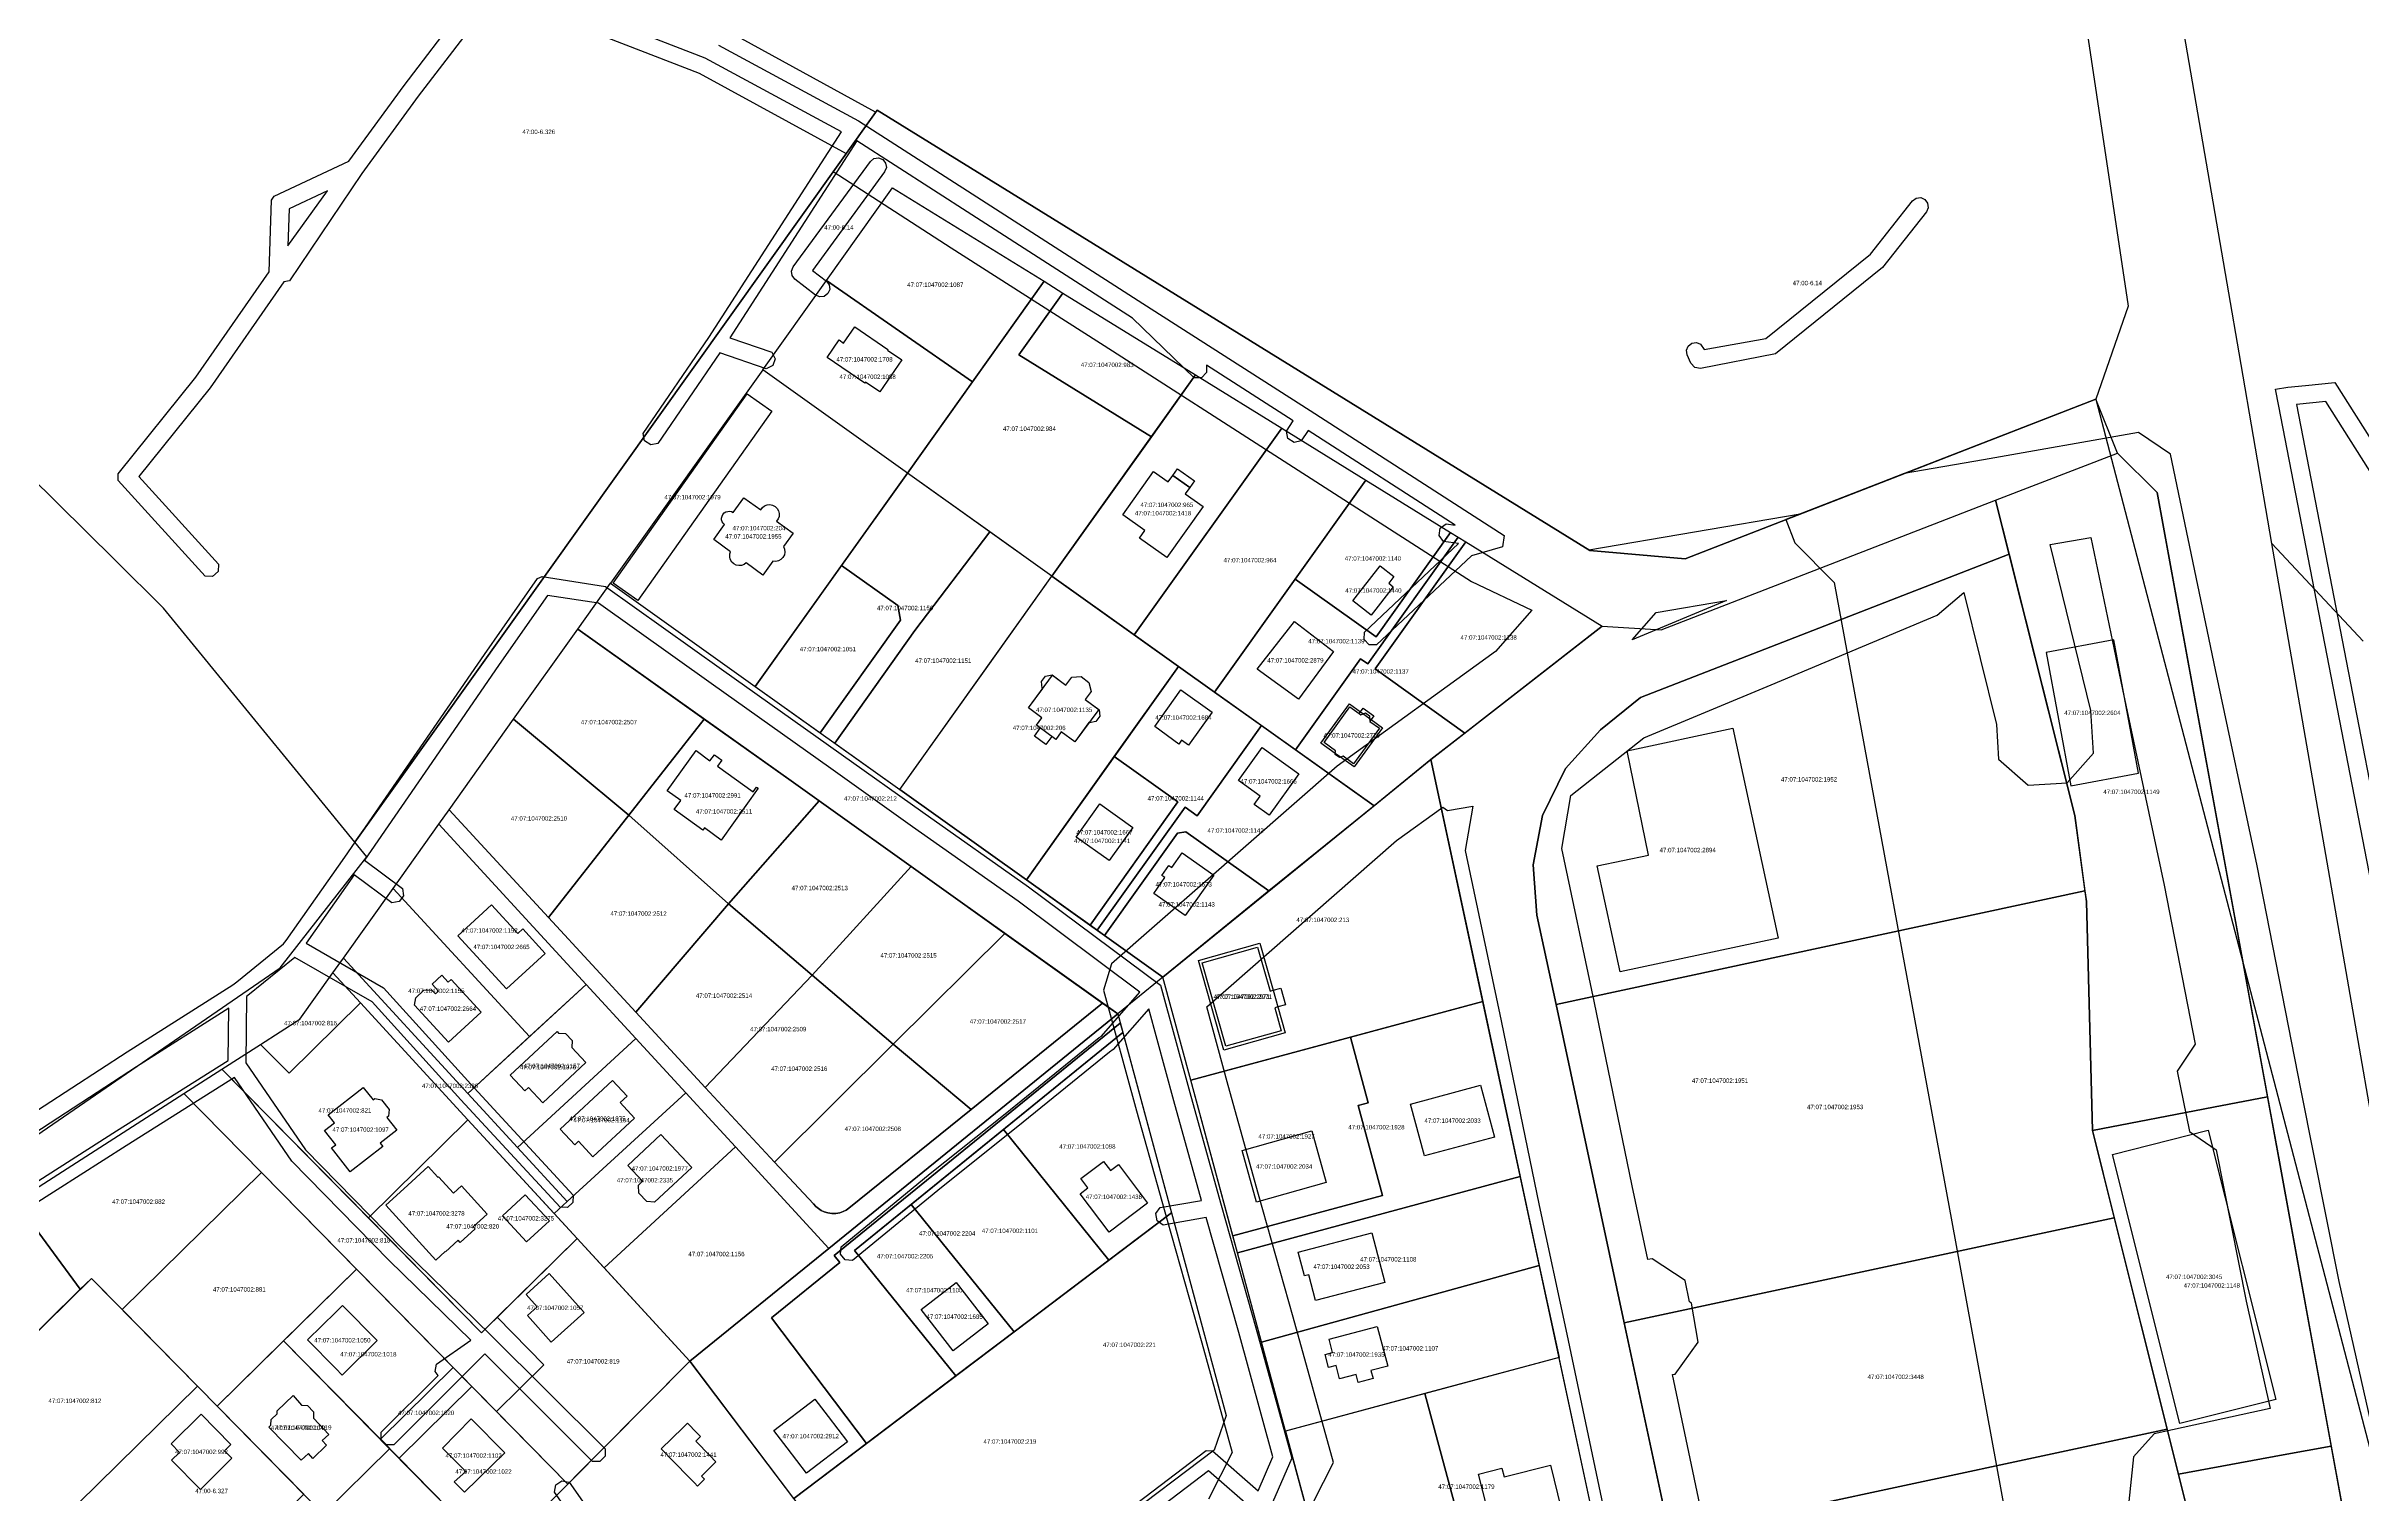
# Model space of a CAD drawing. Extents: x 896 to 2274771, y 652 to 548028.
# Drawn here: x 2233672 to 2234193, y 434228 to 434554 of the extents above; entities that cross this region are included whole.
import ezdxf
from ezdxf.enums import TextEntityAlignment as Align

# ---------------------------------------------------------------- set-up
doc = ezdxf.new("R2010")
doc.units = 0
doc.header["$MEASUREMENT"] = 0
for name, color, linetype in [('B', 254, 'CONTINUOUS'), ('D', 1, 'CONTINUOUS'), ('INHABITED', 14, 'CONTINUOUS'), ('LABELS', 254, 'CONTINUOUS'), ('P', 94, 'CONTINUOUS'), ('Z', 30, 'CONTINUOUS')]:
    doc.layers.add(name, color=color, linetype=linetype)

msp = doc.modelspace()

# ---------------------------------------------------------------- linework, layer by layer
at = {"layer": 'B', "linetype": 'Continuous'}
msp.add_lwpolyline([(2233405.75, 434122.89), (2233433.86, 434153.63), (2233478.82, 434183.42), (2233650.57, 434295.41), (2233724.47, 434346.19), (2233743.99, 434371.16), (2233741.32, 434374.42), (2233751.12, 434388.16), (2233858.9, 434539.29), (2234019.4, 434440.11), (2234040.9, 434438.26), (2234133.4, 434474.25), (2234195.57, 434236.2)], dxfattribs=at)
at = {"layer": 'D', "linetype": 'Continuous'}
for points in [[(2233853.88, 434490.51), (2233861.34, 434485.39), (2233861.24, 434485.25), (2233864.46, 434483.05), (2233859.53, 434475.88), (2233856.32, 434478.08), (2233856.15, 434477.83), (2233847.69, 434483.63), (2233850.39, 434487.55), (2233851.37, 434486.87)], [(2233829.68, 434475.42), (2233835.18, 434471.53), (2233805, 434428.89), (2233799.5, 434432.79)], [(2233921.17, 434457.94), (2233924.47, 434455.61), (2233925.48, 434457.03), (2233929.32, 434454.31), (2233928.31, 434452.89), (2233932.35, 434450.02), (2233924.18, 434438.56), (2233918.02, 434442.95), (2233919.22, 434444.64), (2233914.27, 434448.17)], [(2233925.48, 434457.03), (2233926.55, 434458.54), (2233930.39, 434455.82), (2233929.32, 434454.31)], [(2233824.49, 434448.59), (2233824.86, 434448.83), (2233825.27, 434448.95), (2233825.7, 434448.97), (2233826.11, 434448.89), (2233826.49, 434448.7), (2233828.9, 434452.03), (2233832.69, 434449.29), (2233833.1, 434449.85), (2233833.57, 434450.2), (2233834.17, 434450.43), (2233834.77, 434450.48), (2233835.38, 434450.36), (2233835.95, 434450.06), (2233836.4, 434449.63), (2233836.73, 434449.04), (2233836.86, 434448.49), (2233836.82, 434447.82), (2233836.64, 434447.29), (2233836.24, 434446.73), (2233839.99, 434444.02), (2233837.82, 434441.02), (2233838.07, 434440.43), (2233838.13, 434439.78), (2233838.02, 434439.2), (2233837.71, 434438.58), (2233837.26, 434438.12), (2233836.7, 434437.81), (2233836.08, 434437.67), (2233835.43, 434437.71), (2233833.2, 434434.62), (2233829.42, 434437.35), (2233828.97, 434437.01), (2233828.38, 434436.78), (2233827.76, 434436.73), (2233827.18, 434436.85), (2233826.61, 434437.14), (2233826.19, 434437.54), (2233825.84, 434438.18), (2233825.71, 434438.72), (2233825.76, 434439.4), (2233825.92, 434439.87), (2233822.11, 434442.62), (2233824.51, 434445.96), (2233824.22, 434446.26), (2233824.02, 434446.59), (2233823.89, 434447.01), (2233823.88, 434447.42), (2233823.98, 434447.89), (2233824.19, 434448.28)], [(2233972.22, 434436.69), (2233975.32, 434434.27), (2233974.15, 434432.77), (2233975.15, 434431.99), (2233970.16, 434425.59), (2233966.06, 434428.78)], [(2233952.95, 434424.16), (2233961.71, 434417.4), (2233953.8, 434406.66), (2233944.53, 434413.41)], [(2234122.22, 434417.19), (2234127.79, 434387.15), (2234142.98, 434389.98), (2234137.41, 434420.01)], [(2233893, 434404.73), (2233896.21, 434409.07), (2233896.12, 434409.13), (2233895.96, 434410.62), (2233896.85, 434411.82), (2233898.32, 434412.11), (2233901.43, 434409.81), (2233902.78, 434411.65), (2233904.88, 434411.73), (2233906.61, 434410.45), (2233907.15, 434408.42), (2233905.8, 434406.59), (2233908.9, 434404.29), (2233909.06, 434402.8), (2233908.18, 434401.6), (2233906.71, 434401.32), (2233906.62, 434401.38), (2233903.41, 434397.03), (2233900.39, 434399.27), (2233899.14, 434397.58), (2233894.77, 434400.81), (2233896.02, 434402.49)], [(2233894.32, 434398.34), (2233895.66, 434400.15), (2233894.77, 434400.81), (2233896.02, 434402.49), (2233893, 434404.73), (2233898.4, 434412.05), (2233901.43, 434409.81), (2233902.78, 434411.65), (2233904.88, 434411.73), (2233906.61, 434410.45), (2233907.15, 434408.42), (2233905.8, 434406.59), (2233908.82, 434404.35), (2233903.41, 434397.03), (2233900.39, 434399.27), (2233899.14, 434397.58), (2233898.26, 434398.23), (2233896.92, 434396.42)], [(2233927.35, 434408.73), (2233934.34, 434403.71), (2233929.03, 434396.3), (2233927.5, 434397.4), (2233926.9, 434396.56), (2233921.43, 434400.48)], [(2233965.27, 434405.62), (2233967.76, 434403.82), (2233970.19, 434402.06), (2233972.72, 434400.23), (2233966.33, 434391.39), (2233963.29, 434393.59), (2233962.09, 434394.45), (2233958.88, 434396.78)], [(2233965.38, 434404.92), (2233967.47, 434403.41), (2233967.85, 434403.14), (2233968.39, 434403.36), (2233968.87, 434403.56), (2233969.8, 434402.88), (2233969.83, 434402.32), (2233969.87, 434401.68), (2233969.9, 434401.66), (2233972.02, 434400.12), (2233966.22, 434392.09), (2233963.85, 434393.8), (2233963.03, 434393.49), (2233962.09, 434394.17), (2233962.11, 434395.06), (2233959.57, 434396.89)], [(2233965.38, 434404.92), (2233967.47, 434403.41), (2233967.76, 434403.82), (2233968.35, 434404.63), (2233970.78, 434402.87), (2233970.19, 434402.06), (2233969.9, 434401.66), (2233972.02, 434400.12), (2233966.22, 434392.09), (2233963.85, 434393.8), (2233963.29, 434393.59), (2233963.03, 434393.49), (2233962.09, 434394.17), (2233962.09, 434394.45), (2233962.11, 434395.06), (2233959.57, 434396.89)], [(2234026.28, 434345.23), (2234021.08, 434369.14), (2234032.66, 434371.53), (2234027.81, 434395), (2234051.62, 434400.14), (2234061.84, 434352.86)], [(2233818.13, 434395.07), (2233821.27, 434392.81), (2233822.27, 434394.16), (2233823.95, 434392.92), (2233822.98, 434391.58), (2233831.02, 434385.8), (2233831.77, 434386.84), (2233832.12, 434386.59), (2233823.82, 434374.93), (2233820.04, 434377.65), (2233819.67, 434377.15), (2233813.24, 434381.84), (2233814.7, 434383.85), (2233811.61, 434386)], [(2233945.61, 434395.79), (2233953.9, 434389.87), (2233947.23, 434380.52), (2233943.83, 434382.95), (2233945.17, 434384.83), (2233940.28, 434388.33)], [(2233909.06, 434383.06), (2233916.5, 434377.75), (2233911.17, 434370.3), (2233903.73, 434375.61)], [(2233927.62, 434372.03), (2233934.71, 434367.06), (2233928.3, 434357.91), (2233921.21, 434362.88), (2233923.72, 434366.47), (2233923.03, 434366.95), (2233924.63, 434369.22), (2233925.32, 434368.74)], [(2233764.47, 434353.34), (2233772.1, 434360.34), (2233777.98, 434353.92), (2233779.09, 434354.94), (2233784.16, 434349.41), (2233775.41, 434341.39)], [(2233931.28, 434347.8), (2233945.09, 434351.7), (2233948.08, 434341.1), (2233949.14, 434337.37), (2233950.79, 434331.52), (2233936.98, 434327.62)], [(2233932.15, 434347.32), (2233944.61, 434350.84), (2233947.41, 434340.91), (2233948.08, 434341.1), (2233949.82, 434341.59), (2233950.87, 434337.86), (2233949.14, 434337.37), (2233948.46, 434337.18), (2233949.92, 434332), (2233937.46, 434328.48)], [(2233932.15, 434347.32), (2233944.61, 434350.84), (2233947.41, 434340.91), (2233948.08, 434341.1), (2233949.82, 434341.59), (2233950.87, 434337.86), (2233949.14, 434337.37), (2233948.46, 434337.18), (2233949.92, 434332), (2233937.46, 434328.48)], [(2233756.84, 434341.13), (2233758.56, 434341.22), (2233759.42, 434340.28), (2233760.12, 434340.91), (2233758.69, 434342.46), (2233760.9, 434344.49), (2233762.32, 434342.95), (2233762.98, 434343.56), (2233769.76, 434336.2), (2233762.4, 434329.42), (2233754.76, 434337.72), (2233755, 434339.43)], [(2233786.82, 434331.81), (2233787.19, 434331.41), (2233788.71, 434331.39), (2233790.22, 434329.77), (2233790.13, 434328.25), (2233793.33, 434324.81), (2233783.62, 434315.78), (2233780.41, 434319.23), (2233779.56, 434318.44), (2233776.26, 434321.99)], [(2233734.47, 434309.54), (2233736.68, 434311.27), (2233735.27, 434313.06), (2233743.17, 434319.23), (2233745.39, 434316.4), (2233745.78, 434316.71), (2233747.26, 434316.46), (2233748.99, 434314.25), (2233748.85, 434312.72), (2233748.49, 434312.44), (2233750.71, 434309.61), (2233746.99, 434306.7), (2233747.57, 434305.95), (2233740.26, 434300.22), (2233736.06, 434305.59), (2233736.98, 434306.32)], [(2233799.34, 434320.76), (2233802.6, 434317.24), (2233801.05, 434315.8), (2233804.28, 434312.32), (2233794.9, 434303.62), (2233791.67, 434307.1), (2233790.83, 434306.32), (2233787.56, 434309.84)], [(2233979.07, 434315.45), (2233994.81, 434319.71), (2233997.96, 434308.05), (2233982.22, 434303.79)], [(2233810.22, 434308.6), (2233817.16, 434301.21), (2233808.81, 434293.38), (2233807.02, 434293.54), (2233805.24, 434295.44), (2233805.2, 434297.24), (2233806.1, 434298.08), (2233802.77, 434301.62)], [(2233941.11, 434305.04), (2233956.8, 434309.45), (2233960.06, 434297.82), (2233944.37, 434293.41)], [(2234152.33, 434243.55), (2234137.15, 434304.15), (2234158.71, 434309.59), (2234173.89, 434248.98)], [(2233909.91, 434302.57), (2233911.5, 434300.49), (2233913.26, 434301.83), (2233919.83, 434293.19), (2233911.2, 434286.63), (2233904.63, 434295.27), (2233906.4, 434296.61), (2233904.81, 434298.7)], [(2233757.8, 434301.39), (2233759.99, 434298.98), (2233760.11, 434299.09), (2233763.47, 434295.39), (2233765.3, 434297.05), (2233771.08, 434290.7), (2233767.96, 434287.86), (2233768.4, 434287.37), (2233765.03, 434284.3), (2233764.58, 434284.79), (2233761.71, 434282.17), (2233761.64, 434282.25), (2233759.53, 434280.33), (2233748.27, 434292.72), (2233752.34, 434296.42)], [(2233779.98, 434284.43), (2233774.54, 434290.31), (2233779.68, 434295.07), (2233785.12, 434289.19)], [(2233953.77, 434282.14), (2233970.36, 434286.45), (2233973.24, 434275.32), (2233957.61, 434271.26), (2233956.11, 434277.05), (2233955.15, 434276.8)], [(2233785.52, 434261.88), (2233780.17, 434267.88), (2233782.32, 434269.79), (2233779.85, 434272.58), (2233785.07, 434277.31), (2233792.97, 434268.53)], [(2233868.8, 434269.21), (2233876.71, 434275.33), (2233883.92, 434265.99), (2233876.01, 434259.88)], [(2233730.64, 434262.36), (2233737.1, 434268.71), (2233738.53, 434270.13), (2233746.32, 434262.2), (2233738.42, 434254.44), (2233737, 434255.89)], [(2233960.7, 434262.5), (2233971.55, 434265.37), (2233973.9, 434256.47), (2233970.14, 434255.47), (2233970.62, 434253.64), (2233967.28, 434252.75), (2233966.8, 434254.59), (2233963.05, 434253.6), (2233962.26, 434256.6), (2233960.6, 434256.17), (2233959.84, 434259.06), (2233961.49, 434259.5)], [(2233706.7, 434245.63), (2233713.38, 434238.81), (2233711.96, 434237.42), (2233713.61, 434235.72), (2233706.5, 434228.68), (2233700.02, 434235.26), (2233701.8, 434237.01), (2233699.89, 434238.94)], [(2233721.95, 434242.71), (2233722.38, 434243.2), (2233722.41, 434244.44), (2233723.76, 434245.74), (2233723.77, 434246.42), (2233727.43, 434249.81), (2233729.25, 434247.66), (2233730.59, 434247.58), (2233731.99, 434246.14), (2233731.97, 434244.72), (2233735.43, 434241.09), (2233733.9, 434239.73), (2233734.9, 434238.64), (2233731.82, 434235.67), (2233730.82, 434236.76), (2233729.23, 434235.29)], [(2233843.03, 434232.38), (2233838.69, 434238.05), (2233835.68, 434241.99), (2233844.89, 434249.03), (2233847.9, 434245.1), (2233852.25, 434239.42)], [(2233767.48, 434244.57), (2233775.04, 434236.97), (2233765.99, 434228.06), (2233763.67, 434230.4), (2233766.29, 434232.74), (2233761.04, 434237.98)], [(2233818.47, 434229.46), (2233817.77, 434230.18), (2233816.37, 434231.61), (2233810.29, 434237.83), (2233815.12, 434242.55), (2233816.19, 434243.59), (2233818.29, 434241.45), (2233819.12, 434240.59), (2233818.05, 434239.54), (2233821.2, 434236.32), (2233822.59, 434234.89), (2233819.34, 434231.71), (2233820.04, 434231)], [(2233994.32, 434232.13), (2233999.63, 434233.49), (2234000.13, 434231.52), (2234010.56, 434234.16), (2234012.96, 434224.31), (2234007.01, 434222.8), (2234007.46, 434220.89), (2234003.68, 434219.93), (2234003.21, 434221.83), (2233997.33, 434220.34)]]:
    msp.add_lwpolyline(points, close=True, dxfattribs=at)
at = {"layer": 'INHABITED', "linetype": 'Continuous'}
msp.add_lwpolyline([(2234126.38, 434590.44), (2234140.68, 434495.16), (2234133.4, 434474.25), (2234040.9, 434438.28), (2234019.4, 434440.11), (2233858.89, 434539.29), (2233751.12, 434388.16), (2233741.32, 434374.42), (2233728.58, 434390.01), (2233718.79, 434402), (2233698.21, 434427.18), (2233687.29, 434437.99), (2233661.44, 434463.55), (2233651.59, 434473.3), (2233638.21, 434490.54), (2233622.53, 434510.74), (2233618.95, 434515.35), (2233613.22, 434522.72), (2233598.03, 434541.26), (2233594.68, 434545.35), (2233578.36, 434565.09)], dxfattribs=at)
at = {"layer": 'P', "linetype": 'Continuous'}
for points in [[(2233862.41, 434521.84), (2233896.5, 434500.77), (2233880.39, 434478.15), (2233847.52, 434500.95)], [(2233847.52, 434500.95), (2233880.39, 434478.15), (2233865.74, 434457.59), (2233833.16, 434480.82)], [(2233896.5, 434500.77), (2233900.76, 434498.13), (2233890.81, 434484.2), (2233920.68, 434465.75), (2233898.27, 434434.37), (2233865.74, 434457.59)], [(2233900.76, 434498.13), (2233930.63, 434479.68), (2233920.68, 434465.75), (2233890.81, 434484.2)], [(2233865.74, 434457.59), (2233833.16, 434480.82), (2233798.88, 434432.76), (2233831.46, 434409.54)], [(2233898.27, 434434.37), (2233930.63, 434479.68), (2233950.05, 434467.68), (2233916.82, 434421.15)], [(2233950.05, 434467.68), (2233968.96, 434456), (2233934.93, 434408.26), (2233926.79, 434414.05), (2233916.82, 434421.15)], [(2234147.18, 434453.18), (2234172.04, 434317.12), (2234159.9, 434314.78), (2234132.6, 434309.53), (2234131.26, 434361.09), (2234128.69, 434380.45), (2234110.77, 434451.51), (2234138.3, 434462.07)], [(2233865.74, 434457.59), (2233850.91, 434436.79), (2233863.61, 434427.77), (2233864.18, 434424.42), (2233846.12, 434399.1), (2233849.37, 434396.78), (2233867.43, 434422.1), (2233884.3, 434444.34)], [(2233953.08, 434433.72), (2233968.96, 434456), (2233988.06, 434444.19), (2233971.32, 434420.71)], [(2234027.15, 434189.99), (2233983.63, 434393.07), (2234022.21, 434423.09), (2234035.52, 434422.25), (2234110.77, 434451.51), (2234113.85, 434439.28), (2234030.84, 434407.02), (2234021.82, 434399.74), (2234013.97, 434391.02), (2234008.78, 434380.49), (2234006.65, 434369.35), (2234007.52, 434358.03), (2234011.81, 434337.93), (2234027.19, 434266.18), (2234042.8, 434193.35)], [(2233884.3, 434444.34), (2233867.43, 434422.1), (2233849.37, 434396.78), (2233864.04, 434386.33), (2233883.46, 434413.59), (2233898.27, 434434.37)], [(2233934.93, 434408.26), (2233953.08, 434433.72), (2233971.32, 434420.71), (2233988.06, 434444.19), (2233989.77, 434443.14), (2233969.44, 434414.62), (2233967.81, 434415.78), (2233953.17, 434395.25)], [(2233953.17, 434395.25), (2233967.81, 434415.78), (2233969.44, 434414.62), (2233989.77, 434443.14), (2233991.47, 434442.09), (2233971.07, 434413.46), (2233991.3, 434399.04), (2233983.63, 434393.07), (2233970.82, 434382.67)], [(2233971.07, 434413.46), (2233991.47, 434442.09), (2234022.21, 434423.09), (2233991.3, 434399.04)], [(2234011.81, 434337.93), (2234007.52, 434358.03), (2234006.65, 434369.35), (2234008.78, 434380.49), (2234013.97, 434391.02), (2234021.82, 434399.74), (2234030.84, 434407.02), (2234113.85, 434439.28), (2234128.69, 434380.45), (2234130.94, 434363.47)], [(2233798.88, 434432.76), (2233831.46, 434409.54), (2233864.04, 434386.33), (2233892.52, 434366), (2233923.27, 434344.07), (2233913.1, 434335.79), (2233876.54, 434361.87), (2233839.52, 434388.27), (2233791.53, 434422.46)], [(2233831.46, 434409.54), (2233846.12, 434399.1), (2233864.18, 434424.42), (2233863.61, 434427.77), (2233850.91, 434436.79)], [(2233898.27, 434434.37), (2233926.79, 434414.05), (2233892.52, 434366), (2233864.04, 434386.33)], [(2233777.05, 434402.15), (2233791.53, 434422.46), (2233819.99, 434402.18), (2233803.01, 434380.54)], [(2233912.3, 434393.74), (2233926.79, 434414.05), (2233934.93, 434408.26), (2233945.49, 434400.73), (2233931, 434380.4), (2233928.27, 434382.35), (2233908.49, 434354.61), (2233906.86, 434355.77), (2233926.64, 434383.51)], [(2233762.51, 434381.76), (2233777.05, 434402.15), (2233803.01, 434380.54), (2233784.92, 434357.46)], [(2233803.01, 434380.54), (2233819.99, 434402.18), (2233839.52, 434388.27), (2233845.86, 434383.75), (2233825.43, 434360.58)], [(2233908.49, 434354.61), (2233928.27, 434382.35), (2233931, 434380.4), (2233945.49, 434400.73), (2233970.82, 434382.67), (2233947.16, 434363.47), (2233928.44, 434376.82), (2233926.55, 434376.5), (2233910.11, 434353.45)], [(2233892.52, 434366), (2233912.3, 434393.74), (2233926.64, 434383.51), (2233906.86, 434355.77)], [(2233923.27, 434344.07), (2233970.26, 434382.22), (2233983.63, 434393.07), (2233995.3, 434338.59), (2233929.55, 434320.84)], [(2233760.19, 434378.5), (2233762.51, 434381.76), (2233784.92, 434357.46), (2233804.56, 434336.2), (2233820.22, 434319.22), (2233835.78, 434302.36), (2233844.57, 434292.98), (2233845.13, 434292.42), (2233845.7, 434291.94), (2233846.33, 434291.54), (2233847, 434291.24), (2233847.85, 434290.99), (2233848.73, 434290.86), (2233849.6, 434290.86), (2233850.48, 434290.99), (2233851.26, 434291.26), (2233851.95, 434291.61), (2233852.51, 434292.02), (2233880.1, 434314.24), (2233909.68, 434338.23), (2233913.1, 434335.79), (2233848.05, 434282.97), (2233827.03, 434305.84), (2233821.8, 434311.53), (2233815.81, 434318.04), (2233804.59, 434330.22), (2233793.37, 434342.41), (2233791.65, 434344.28)], [(2233825.43, 434360.58), (2233845.86, 434383.75), (2233866.56, 434368.99), (2233844.3, 434344.52)], [(2233749.89, 434364.05), (2233760.19, 434378.5), (2233791.65, 434344.28), (2233793.37, 434342.41), (2233780.6, 434330.66)], [(2233803.01, 434380.54), (2233825.43, 434360.58), (2233804.56, 434336.2), (2233784.92, 434357.46)], [(2233910.11, 434353.45), (2233926.55, 434376.5), (2233928.44, 434376.82), (2233947.16, 434363.47), (2233923.27, 434344.07)], [(2233844.3, 434344.52), (2233866.56, 434368.99), (2233876.54, 434361.87), (2233887.69, 434353.91), (2233862.52, 434328.93)], [(2233738.7, 434348.35), (2233749.89, 434364.05), (2233780.6, 434330.66), (2233766.71, 434317.89)], [(2233804.56, 434336.2), (2233825.43, 434360.58), (2233844.3, 434344.52), (2233820.22, 434319.22)], [(2234027.19, 434266.18), (2234011.81, 434337.93), (2234130.94, 434363.47), (2234131.26, 434361.09), (2234132.6, 434309.53), (2234137.53, 434289.83)], [(2233862.52, 434328.93), (2233887.69, 434353.91), (2233909.68, 434338.23), (2233880.1, 434314.24)], [(2233720.06, 434328.91), (2233728.93, 434334.6), (2233736.33, 434345.02), (2233742.55, 434338.25), (2233726.47, 434322.41)], [(2233738.7, 434348.35), (2233766.71, 434317.89), (2233777.92, 434305.7), (2233789.13, 434293.51), (2233786.19, 434290.81), (2233766.76, 434311.92), (2233742.55, 434338.25), (2233736.33, 434345.02)], [(2233844.3, 434344.52), (2233862.52, 434328.93), (2233835.78, 434302.36), (2233820.22, 434319.22)], [(2233766.71, 434317.89), (2233793.37, 434342.41), (2233804.59, 434330.22), (2233777.92, 434305.7)], [(2233923.27, 434344.07), (2233913.1, 434335.79), (2233925.2, 434290.95), (2233937.51, 434245.37), (2233934.79, 434237.54), (2233869.31, 434188.02), (2233876.55, 434178.46), (2233938.05, 434224.93), (2233943.52, 434223.07), (2233950.55, 434197.08), (2233962.13, 434200.21), (2233950.87, 434241.8), (2233940.04, 434281.96), (2233929.55, 434320.84)], [(2233711.36, 434323.34), (2233720.06, 434328.91), (2233726.47, 434322.41), (2233742.55, 434338.25), (2233766.76, 434311.92), (2233744.33, 434289.84)], [(2233816.74, 434257.57), (2233848.05, 434282.97), (2233913.1, 434335.79), (2233913.67, 434333.68), (2233849.24, 434281.35), (2233850.49, 434279.8), (2233835.14, 434267.34), (2233856.5, 434239.03), (2233840.12, 434226.65)], [(2233913.67, 434333.68), (2233914.24, 434331.56), (2233853.83, 434282.51), (2233876.65, 434254.26), (2233856.5, 434239.03), (2233835.14, 434267.34), (2233850.49, 434279.8), (2233849.24, 434281.35)], [(2233965.54, 434330.56), (2233995.3, 434338.59), (2234003.73, 434299.16), (2233940.04, 434281.96), (2233939, 434285.82), (2233972.71, 434294.92), (2233967.24, 434315.13), (2233969.54, 434315.76)], [(2233777.92, 434305.7), (2233804.59, 434330.22), (2233815.81, 434318.04), (2233789.13, 434293.51)], [(2233862.52, 434328.93), (2233880.1, 434314.24), (2233852.51, 434292.02), (2233851.95, 434291.61), (2233851.26, 434291.26), (2233850.48, 434290.99), (2233849.6, 434290.86), (2233848.73, 434290.86), (2233847.85, 434290.99), (2233847, 434291.24), (2233846.33, 434291.54), (2233845.7, 434291.94), (2233845.13, 434292.42), (2233844.57, 434292.98), (2233835.78, 434302.36)], [(2233887.34, 434309.72), (2233914.24, 434331.56), (2233925.2, 434290.95), (2233911.1, 434280.3)], [(2233929.55, 434320.84), (2233965.54, 434330.56), (2233969.54, 434315.76), (2233967.24, 434315.13), (2233972.71, 434294.92), (2233939, 434285.82)], [(2233702.76, 434317.82), (2233711.36, 434323.34), (2233769.78, 434263.97), (2233773.34, 434267.48), (2233783.86, 434256.78), (2233773.17, 434246.26)], [(2233815.81, 434318.04), (2233821.8, 434311.53), (2233827.03, 434305.84), (2233797.41, 434278.61), (2233791.35, 434285.2), (2233786.19, 434290.81), (2233789.13, 434293.51)], [(2233664.92, 434293.56), (2233702.76, 434317.82), (2233720.25, 434300.04), (2233688.89, 434269.19), (2233681.96, 434276.23), (2233679.46, 434273.77)], [(2234174.72, 434302.45), (2234186.42, 434238.44), (2234175.58, 434236.46), (2234151.97, 434232.15), (2234132.6, 434309.53), (2234159.9, 434314.78), (2234172.04, 434317.12)], [(2233744.33, 434289.84), (2233766.76, 434311.92), (2233791.35, 434285.2), (2233769.78, 434263.97)], [(2233866.55, 434292.84), (2233887.34, 434309.72), (2233911.1, 434280.3), (2233889.74, 434264.15)], [(2233797.41, 434278.61), (2233827.03, 434305.84), (2233848.05, 434282.97), (2233816.74, 434257.57)], [(2233688.89, 434269.19), (2233720.25, 434300.04), (2233741.65, 434278.3), (2233710.27, 434247.45)], [(2233940.04, 434281.96), (2234003.73, 434299.16), (2234008.04, 434279.13), (2233945.46, 434261.88)], [(2233664.92, 434293.56), (2233679.46, 434273.77), (2233656.85, 434251.52), (2233647.17, 434262.66), (2233661.18, 434271.74), (2233654.29, 434282.49), (2233654.75, 434285.74), (2233654.16, 434286.66)], [(2233853.83, 434282.51), (2233866.55, 434292.84), (2233889.74, 434264.15), (2233876.65, 434254.26)], [(2233840.12, 434226.65), (2233925.2, 434290.95), (2233937.51, 434245.37), (2233934.79, 434237.54), (2233869.31, 434188.02)], [(2234027.19, 434266.18), (2234137.53, 434289.83), (2234149.43, 434242.28), (2234037.46, 434218.27)], [(2233773.34, 434267.48), (2233791.35, 434285.2), (2233816.74, 434257.57), (2233789.28, 434229.89), (2233773.17, 434246.26), (2233783.86, 434256.78)], [(2233725.22, 434262.15), (2233741.65, 434278.3), (2233763.46, 434256.15), (2233747.04, 434239.99)], [(2233945.46, 434261.88), (2234008.04, 434279.13), (2234012.49, 434258.42), (2233950.87, 434241.8)], [(2233650.6, 434245.37), (2233681.96, 434276.23), (2233705.87, 434251.93), (2233674.5, 434221.07)], [(2233710.27, 434247.45), (2233725.22, 434262.15), (2233749.13, 434237.85), (2233734.19, 434223.14)], [(2233747.04, 434239.99), (2233763.46, 434256.15), (2233767.65, 434251.87), (2233751.24, 434235.71)], [(2233785.37, 434225.95), (2233816.74, 434257.57), (2233840.1, 434226.65), (2233843.01, 434222.8), (2233811.61, 434196.61), (2233807.76, 434193.39)], [(2233961.73, 434201.7), (2233962.13, 434200.21), (2234021.53, 434216.25), (2234012.49, 434258.42), (2233982.25, 434250.26), (2233993.09, 434210.17)], [(2233674.5, 434221.07), (2233705.87, 434251.93), (2233729.77, 434227.63), (2233698.42, 434196.78)], [(2233751.24, 434235.71), (2233767.65, 434251.87), (2233789.28, 434229.89), (2233773.06, 434213.54)], [(2233950.87, 434241.8), (2233961.73, 434201.7), (2233993.09, 434210.17), (2233982.25, 434250.26)], [(2234037.46, 434218.27), (2234149.43, 434242.28), (2234155.62, 434217.55), (2234042.8, 434193.35)], [(2233734.19, 434223.14), (2233749.13, 434237.85), (2233773.06, 434213.54), (2233758.28, 434198.65)], [(2234191.58, 434210.18), (2234194.13, 434194.37), (2234162.86, 434188.62), (2234155.62, 434217.55), (2234151.97, 434232.15), (2234175.58, 434236.46), (2234186.42, 434238.44)]]:
    msp.add_lwpolyline(points, close=True, dxfattribs=at)
at = {"layer": 'Z', "linetype": 'Continuous'}
for points in [[(2234205.5, 434254.65), (2234182.47, 434387.23), (2234173, 434441.71), (2234165.63, 434484.67), (2234131.11, 434685.21)], [(2233771.98, 434563.88), (2233755.58, 434542.45), (2233742.87, 434525.07), (2233726.59, 434500.9), (2233725.28, 434500.64), (2233708.69, 434476.75), (2233692.62, 434456.82), (2233710.57, 434437.06), (2233710.49, 434435.41), (2233709.26, 434434.29), (2233707.61, 434434.37), (2233688.01, 434455.94), (2233687.97, 434457.42), (2233705.49, 434479.15), (2233721.98, 434502.91), (2233722.52, 434519), (2233723.14, 434519.94), (2233739.92, 434527.81), (2233752.38, 434544.85), (2233765.24, 434561.65)], [(2233823.19, 434553.93), (2233854.75, 434536.88), (2233882.4, 434519.08), (2233918.78, 434495.75), (2233956.46, 434471.64), (2234000.16, 434443.49), (2233999.78, 434440.94), (2233992.77, 434438.93), (2233971.4, 434418.86), (2233969.74, 434418.91), (2233968.61, 434420.11), (2233968.66, 434421.77), (2233989.87, 434441.7), (2233986.48, 434442.2), (2233985.5, 434443.53), (2233985.74, 434445.17), (2233987.07, 434446.16), (2233989.09, 434445.86), (2233955.97, 434467.2), (2233954.43, 434464.84), (2233952.81, 434464.49), (2233951.42, 434465.4), (2233951.08, 434467.02), (2233952.6, 434469.36), (2233933.09, 434481.85), (2233933.11, 434480.2), (2233931.95, 434479.01), (2233930.29, 434478.99), (2233916.45, 434492.49), (2233880.24, 434515.72), (2233854.34, 434532.4), (2233825.77, 434488.07), (2233835.22, 434484.83), (2233835.95, 434483.34), (2233835.41, 434481.77), (2233833.92, 434481.05), (2233823.5, 434484.63), (2233809.55, 434464.22), (2233807.92, 434463.91), (2233806.55, 434464.85), (2233806.25, 434466.48), (2233821.04, 434488.12), (2233850.88, 434534.43), (2233820.21, 434550.99), (2233785.8, 434564.41)], [(2233784.81, 434560.81), (2233818.82, 434547.65), (2233851.96, 434529.57), (2233849.05, 434525.49), (2233875.6, 434508.33), (2233911.96, 434485.07), (2233949.57, 434460.92), (2233992.81, 434433.17), (2234006.34, 434426.68), (2233998.2, 434417.37), (2233962.54, 434391.57), (2233911.7, 434347.03), (2233909.93, 434341.16), (2233917.31, 434313.98), (2233924.24, 434289.33), (2233932.01, 434261.7), (2233938.85, 434237.01), (2233933.54, 434226.52)], [(2234195.98, 434240.88), (2234188.19, 434275.55), (2234179.64, 434318.56), (2234169.71, 434369.09), (2234160.33, 434413.24), (2234150.17, 434461.87), (2234142.99, 434466.73), (2234108.12, 434460.57), (2234090.22, 434457.46), (2234066.78, 434448.35), (2234019.23, 434440.21), (2233858.89, 434539.29), (2233858.58, 434538.86), (2233823.61, 434558.01)], [(2234214.29, 434267.78), (2234174.58, 434472.65), (2234173.84, 434476.5), (2234176.64, 434476.91), (2234180.6, 434477.33), (2234187.22, 434478), (2234249.11, 434380.26)], [(2234245.87, 434377.9), (2234185.16, 434473.71), (2234178.59, 434473.05), (2234209.9, 434311.46)], [(2234044.51, 434223.85), (2234038.01, 434254.57), (2234038.64, 434254.68), (2234043.8, 434261.88), (2234042.35, 434270.63), (2234041.91, 434270.94), (2234040.9, 434275.78), (2234033.49, 434280.64), (2234032.52, 434280.44), (2234028.98, 434297.03), (2234020.4, 434338.62), (2234013.15, 434373.05), (2234015.17, 434384.97), (2234031.58, 434397.93), (2234060.24, 434409.87), (2234097.64, 434425.57), (2234103.69, 434430.7), (2234111, 434400.92), (2234111.47, 434393.18), (2234118.11, 434387.3), (2234126.96, 434387.84), (2234132.83, 434394.48), (2234132.24, 434404.14), (2234123.08, 434441.48), (2234132.23, 434443.1), (2234139.39, 434408.82), (2234148.74, 434364.81), (2234155.78, 434328.98), (2234151.72, 434322.89), (2234154.46, 434309.28), (2234160.49, 434305.14), (2234167.26, 434271.12), (2234172.68, 434246.94), (2234146.51, 434241.21), (2234141.89, 434236.05), (2234139.65, 434214.5)], [(2234205.5, 434254.65), (2234182.47, 434387.23), (2234173, 434441.71), (2234193.56, 434419.75)], [(2233665.08, 434311.02), (2233689.98, 434327.23), (2233713.79, 434342.35), (2233714.69, 434343.03), (2233725.21, 434351.56), (2233725.85, 434352.28), (2233739.05, 434371.09), (2233755.31, 434394.7), (2233770.5, 434416.73), (2233782.42, 434433.81), (2233783.47, 434434.26), (2233797.71, 434432.06), (2233823.83, 434413.44), (2233850.79, 434394.31), (2233869.2, 434381.19), (2233893.01, 434364.41), (2233922.77, 434342.22), (2233929.6, 434317.27), (2233936.41, 434292.72), (2233944.22, 434265.08), (2233952.28, 434235.74), (2233947.4, 434224.55)], [(2233905.39, 434216.43), (2233933.03, 434237.45), (2233934.45, 434237.4), (2233944.72, 434228.41), (2233948.05, 434236.05), (2233940.37, 434264), (2233933.05, 434289.9), (2233923.34, 434288.24), (2233921.99, 434289.2), (2233921.71, 434290.83), (2233922.66, 434292.18), (2233931.97, 434293.78), (2233925.75, 434316.21), (2233920.08, 434336.9), (2233912.1, 434327.74), (2233911.26, 434327.2), (2233890.22, 434310.12), (2233873.39, 434296.7), (2233853.38, 434280.23), (2233851.73, 434280.39), (2233850.68, 434281.67), (2233850.84, 434283.32), (2233870.87, 434299.81), (2233887.72, 434313.24), (2233908.91, 434330.44), (2233909.46, 434330.8), (2233918.1, 434340.71), (2233890.66, 434361.17), (2233866.89, 434377.93), (2233848.47, 434391.05), (2233821.51, 434410.18), (2233796.16, 434428.25), (2233784.66, 434430.03), (2233773.79, 434414.45), (2233758.61, 434392.43), (2233743.43, 434370.4), (2233752.01, 434364.02), (2233752.25, 434362.38), (2233751.27, 434361.06), (2233749.63, 434360.81), (2233741.15, 434367.12), (2233730.32, 434351.68), (2233747.72, 434341.64), (2233768.14, 434319.14), (2233790.44, 434294.99), (2233790.38, 434293.33), (2233789.16, 434292.21), (2233787.5, 434292.27), (2233765.19, 434316.44), (2233745.18, 434338.49), (2233727.81, 434348.51), (2233717.16, 434339.89), (2233716.92, 434339.71), (2233716.74, 434324.78), (2233730.18, 434305.19), (2233751.86, 434283.05), (2233771.94, 434263.47), (2233797.63, 434237.81), (2233797.63, 434236.15), (2233796.46, 434234.98), (2233794.8, 434234.98), (2233770.54, 434259.22), (2233750.06, 434238.73), (2233748.4, 434238.73), (2233747.23, 434239.9), (2233747.23, 434241.56), (2233760.03, 434254.36), (2233759.41, 434255.25), (2233759.7, 434256.88), (2233767.41, 434262.3), (2233749.04, 434280.22), (2233727.08, 434302.64), (2233714.17, 434321.46), (2233689.76, 434306.07), (2233663.92, 434289.59)], [(2233952.64, 434216.86), (2233961.69, 434234.75), (2233952.62, 434267.46), (2233944.84, 434295.12), (2233937.94, 434319.67), (2233933.14, 434337.36), (2233975.89, 434374.82), (2233986.3, 434382.35), (2233987.38, 434381.59), (2233993.05, 434382.54), (2233991.37, 434372.61), (2233999.45, 434334.25), (2234008.03, 434292.64), (2234014.21, 434263.67), (2234023.56, 434219.48)], [(2233803.71, 434203.2), (2233786.29, 434228.07), (2233786.58, 434229.7), (2233787.94, 434230.65), (2233789.57, 434230.36), (2233807.03, 434205.44)], [(2233943.51, 434224.15), (2233933.58, 434232.85), (2233908.42, 434213.71)]]:
    msp.add_lwpolyline(points, dxfattribs=at)
for points in [[(2233859.22, 434528.57), (2233860.18, 434528.19), (2233860.83, 434527.39), (2233860.99, 434526.36), (2233860.61, 434525.4), (2233844.37, 434503.23), (2233847.5, 434500.8), (2233848.12, 434499.97), (2233848.25, 434498.95), (2233847.85, 434497.99), (2233847.02, 434497.37), (2233846, 434497.24), (2233845.04, 434497.64), (2233840.38, 434501.26), (2233839.76, 434502.07), (2233839.62, 434503.08), (2233840, 434504.02), (2233857.39, 434527.76), (2233858.19, 434528.41)], [(2233735.1, 434521.13), (2233726.46, 434517.08), (2233726.18, 434508.75)], [(2234093.94, 434519.6), (2234094.89, 434519.19), (2234095.51, 434518.36), (2234095.63, 434517.33), (2234095.22, 434516.38), (2234085.32, 434503.91), (2234061.23, 434484.46), (2234044.36, 434481.15), (2234043.06, 434481.36), (2234042.16, 434482.33), (2234041.35, 434484.2), (2234041.2, 434485.22), (2234041.58, 434486.18), (2234042.4, 434486.83), (2234043.42, 434486.98), (2234044.38, 434486.6), (2234045.21, 434485.37), (2234059.1, 434487.9), (2234082.64, 434506.9), (2234092.08, 434518.86), (2234092.91, 434519.48)], [(2234065.61, 434441.85), (2234074.49, 434432.96), (2234100.94, 434288.97), (2234117.66, 434197.46), (2234141.75, 434048.2), (2234153.14, 433999.99), (2234209.93, 433687.91), (2234264.82, 433386.32), (2234339.5, 432975.84), (2234403.29, 432988.35), (2234413.13, 432990.14), (2234338.61, 433399.74), (2234283.72, 433701.34), (2234226.58, 434015.34), (2234215.36, 434062.82), (2234191.58, 434210.18), (2234174.72, 434302.45), (2234147.18, 434453.18), (2234138.3, 434462.07), (2234133.4, 434474.25), (2234063.54, 434447.09)], [(2234050.19, 434428.87), (2234028.96, 434420.02), (2234034.33, 434426.16)], [(2233687.62, 434309.44), (2233712.74, 434325.29), (2233712.89, 434337.04), (2233692.14, 434323.86), (2233667.28, 434307.68), (2233641.94, 434290.82), (2233620.64, 434276.75), (2233623.72, 434273.76), (2233626.56, 434270.88), (2233636.89, 434277.28), (2233661.78, 434292.96)]]:
    msp.add_lwpolyline(points, close=True, dxfattribs=at)

# ---------------------------------------------------------------- texts
at = {"layer": 'LABELS'}
for s, p in [('47:00-6.326', (2233782.705, 434534.425)), ('47:00-6.14', (2233850.305, 434512.905)), ('47:00-6.14', (2234068.415, 434500.375)), ('47:07:1047002:1087', (2233872.01, 434499.995)), ('47:07:1047002:1708', (2233856.075, 434483.195)), ('47:07:1047002:1088', (2233856.775, 434479.27)), ('47:07:1047002:983', (2233910.72, 434481.94)), ('47:07:1047002:984', (2233893.21, 434467.57)), ('47:07:1047002:1979', (2233817.34, 434452.155)), ('47:07:1047002:1418', (2233923.31, 434448.55)), ('47:07:1047002:965', (2233924.16, 434450.415)), ('47:07:1047002:1955', (2233831.05, 434443.325)), ('47:07:1047002:204', (2233832.31, 434445.18)), ('47:07:1047002:964', (2233942.89, 434437.97)), ('47:07:1047002:1140', (2233970.57, 434438.355)), ('47:07:1047002:1150', (2233865.21, 434427.185)), ('47:07:1047002:1440', (2233970.69, 434431.14)), ('47:07:1047002:1051', (2233847.82, 434417.945)), ('47:07:1047002:1139', (2233962.35, 434419.72)), ('47:07:1047002:1138', (2233996.64, 434420.565)), ('47:07:1047002:1151', (2233873.82, 434415.335)), ('47:07:1047002:2879', (2233953.12, 434415.41)), ('47:07:1047002:1137', (2233972.32, 434412.905)), ('47:07:1047002:2507', (2233798.52, 434401.5)), ('47:07:1047002:1135', (2233901.03, 434404.265)), ('47:07:1047002:1684', (2233927.885, 434402.515)), ('47:07:1047002:2604', (2234132.6, 434403.58)), ('47:07:1047002:206', (2233895.415, 434400.185)), ('47:07:1047002:2770', (2233965.795, 434398.505)), ('47:07:1047002:2770', (2233965.795, 434398.505)), ('47:07:1047002:2770', (2233965.8, 434398.505)), ('47:07:1047002:1666', (2233947.09, 434388.155)), ('47:07:1047002:1952', (2234068.795, 434388.605)), ('47:07:1047002:1149', (2234141.405, 434385.8)), ('47:07:1047002:2991', (2233821.865, 434385)), ('47:07:1047002:2511', (2233824.435, 434381.38)), ('47:07:1047002:212', (2233857.4, 434384.275)), ('47:07:1047002:1144', (2233926.175, 434384.33)), ('47:07:1047002:2510', (2233782.76, 434379.805)), ('47:07:1047002:1667', (2233910.115, 434376.68)), ('47:07:1047002:1142', (2233939.655, 434377.09)), ('47:07:1047002:1141', (2233909.58, 434374.755)), ('47:07:1047002:2894', (2234041.46, 434372.685)), ('47:07:1047002:1673', (2233927.96, 434364.97)), ('47:07:1047002:2513', (2233845.995, 434364.135)), ('47:07:1047002:1143', (2233928.635, 434360.445)), ('47:07:1047002:1152', (2233771.63, 434354.58)), ('47:07:1047002:2512', (2233805.175, 434358.37)), ('47:07:1047002:213', (2233959.285, 434356.955)), ('47:07:1047002:2665', (2233774.315, 434350.865)), ('47:07:1047002:2515', (2233865.995, 434348.96)), ('47:07:1047002:1155', (2233759.65, 434340.97)), ('47:07:1047002:2514', (2233824.43, 434339.9)), ('47:07:1047002:2971', (2233941.035, 434339.66)), ('47:07:1047002:2971', (2233941.51, 434339.66)), ('47:07:1047002:2971', (2233941.51, 434339.66)), ('47:07:1047002:816', (2233731.305, 434333.715)), ('47:07:1047002:2664', (2233762.26, 434336.955)), ('47:07:1047002:2517', (2233886.1, 434334.075)), ('47:07:1047002:2509', (2233836.645, 434332.365)), ('47:07:1047002:1976', (2233784.795, 434323.795)), ('47:07:1047002:1157', (2233785.65, 434324.055)), ('47:07:1047002:2516', (2233841.37, 434323.44)), ('47:07:1047002:2336', (2233762.73, 434319.58)), ('47:07:1047002:1951', (2234048.74, 434320.75)), ('47:07:1047002:821', (2233739.06, 434314.045)), ('47:07:1047002:1953', (2234074.67, 434314.825)), ('47:07:1047002:1097', (2233742.59, 434309.725)), ('47:07:1047002:1975', (2233795.92, 434312.19)), ('47:07:1047002:1154', (2233796.865, 434311.865)), ('47:07:1047002:2508', (2233857.94, 434309.895)), ('47:07:1047002:1927', (2233951.13, 434308.19)), ('47:07:1047002:1928', (2233971.365, 434310.275)), ('47:07:1047002:2033', (2233988.515, 434311.75)), ('47:07:1047002:1098', (2233906.27, 434305.93)), ('47:07:1047002:2335', (2233806.61, 434298.325)), ('47:07:1047002:1977', (2233809.965, 434300.99)), ('47:07:1047002:2034', (2233950.585, 434301.43)), ('47:07:1047002:882', (2233692.585, 434293.505)), ('47:07:1047002:1438', (2233912.23, 434294.6)), ('47:07:1047002:3278', (2233759.675, 434290.86)), ('47:07:1047002:820', (2233767.84, 434287.945)), ('47:07:1047002:3275', (2233779.83, 434289.75)), ('47:07:1047002:2204', (2233874.69, 434286.355)), ('47:07:1047002:1101', (2233888.825, 434286.935)), ('47:07:1047002:818', (2233743.31, 434284.8)), ('47:07:1047002:1156', (2233822.73, 434281.705)), ('47:07:1047002:2205', (2233865.205, 434281.22)), ('47:07:1047002:2053', (2233963.505, 434278.855)), ('47:07:1047002:1108', (2233974.04, 434280.52)), ('47:07:1047002:3045', (2234155.52, 434276.57)), ('47:07:1047002:881', (2233715.27, 434273.745)), ('47:07:1047002:1100', (2233871.785, 434273.55)), ('47:07:1047002:1148', (2234159.51, 434274.635)), ('47:07:1047002:1057', (2233786.41, 434269.595)), ('47:07:1047002:1685', (2233876.36, 434267.605)), ('47:07:1047002:1050', (2233738.48, 434262.285)), ('47:07:1047002:221', (2233915.72, 434261.265)), ('47:07:1047002:1107', (2233978.975, 434260.465)), ('47:07:1047002:1018', (2233744.34, 434259.145)), ('47:07:1047002:819', (2233794.955, 434257.545)), ('47:07:1047002:1935', (2233966.87, 434259.06)), ('47:07:1047002:3448', (2234088.31, 434254.05)), ('47:07:1047002:812', (2233678.235, 434248.65)), ('47:07:1047002:1020', (2233757.345, 434245.93)), ('47:07:1047002:1046', (2233728.69, 434242.55)), ('47:07:1047002:1019', (2233729.7, 434242.645)), ('47:07:1047002:2912', (2233843.965, 434240.705)), ('47:07:1047002:219', (2233888.815, 434239.485)), ('47:07:1047002:992', (2233706.75, 434237.155)), ('47:07:1047002:1102', (2233768.04, 434236.315)), ('47:07:1047002:1441', (2233816.44, 434236.525)), ('47:07:1047002:1022', (2233770.26, 434232.705)), ('47:07:1047002:1179', (2233991.63, 434229.315)), ('47:00-6.327', (2233709.025, 434228.35))]:
    msp.add_text(s, height=1, dxfattribs=at).set_placement(p, align=Align.MIDDLE_CENTER)

doc.saveas('drawing.dxf')
